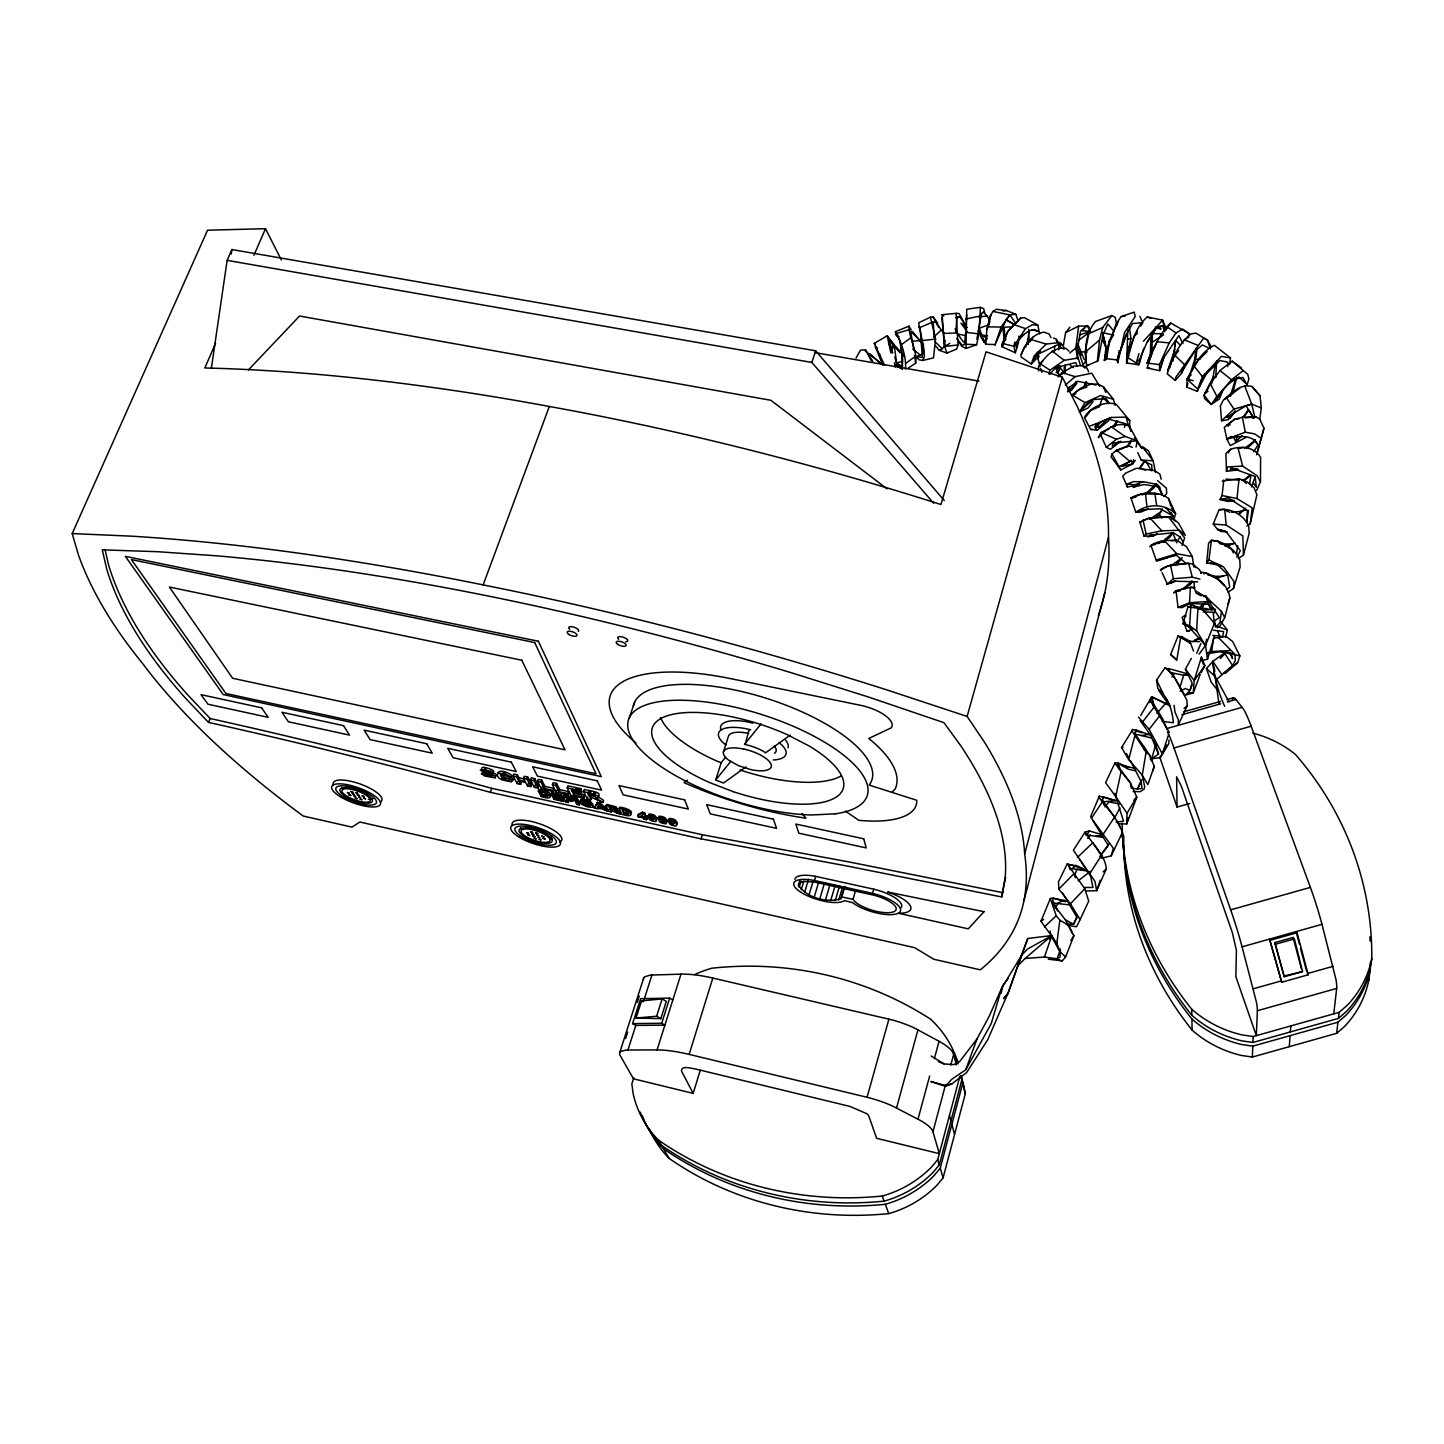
<?xml version="1.0" encoding="UTF-8"?>
<svg xmlns="http://www.w3.org/2000/svg" width="1444" height="1444" viewBox="0 0 1444 1444"><rect width="100%" height="100%" fill="white"/><g stroke="black" fill="none" stroke-linecap="round" stroke-linejoin="round"><path stroke-width="1.5" d="M1204.892 374.104L1197.347 391.378L1187.004 387.245L1187.004 379.249C1194.007 366.758 1200.65 351.686 1214.35 345.315L1230.505 357.895L1229.602 364.538M1117.818 359.52L1117.818 362.661L1116.916 359.917L1126.519 334.106L1132.511 323.51L1141.572 322.824M1028.886 330.911L1028.182 344.502L1028.85 329.25M966.18 324.557L966.668 314.864M1119.136 350.784L1117.818 362.661L1124.551 332.553L1135.237 316.489L1134.154 312.121L1121.031 316.651L1116.122 324.214L1107.891 347.499M1201.137 660.792L1207.509 659.204L1205.487 645.54L1196.625 630.884L1189.621 625.703L1190.975 604.314L1203.321 610.162L1214.422 623.339L1205.487 645.54L1199.061 654.222M1194.062 587.347L1196.155 593.177L1201.227 595.885M1134.641 770.663L1128.089 769.129L1117.873 763.028L1120.075 768.948L1130.471 782.973L1136.789 797.178L1127.024 813.225L1126.771 823.946L1118.883 823.874M902.699 355.08L902.392 366.794L896.056 364.628M1129.587 427.207L1129.749 420.691L1116.266 404.284C1104.498 400.728 1090.617 407.082 1084.354 417.37L1090.599 429.464L1097.223 430.168L1108.757 420.565M1054.445 352.065L1054.625 346.253M1058.669 349.773L1058.849 344.232L1036.287 355.007L1033.399 360.765L1039.445 352.444M980.386 307.319L978.978 333.907L976.631 344.701L966.018 348.437L966.722 309.251L980.386 307.319L983.689 308.655L984.754 312.915M1089.895 330.369L1088.433 326.109L1078.614 326.091L1075.87 347.914L1077.459 358.96M1189.098 377.335L1189.044 378.707L1187.004 379.249L1197.798 389.05L1197.347 391.378M1123.793 835.841A341.975 304.937 14.9 0 0 1192.112 1030.114A106.748 98.95 12.2 0 0 1241.696 1055.51L1252.363 1057.044L1252.796 1046.142L1337.956 1022.19L1345.79 1015.403A107.831 99.78 11.7 0 0 1370.338 968.816A335.08 316.471 -3.3 0 0 1370.338 962.354M1122.782 836.581A346.65 308.294 14.4 0 0 1191.841 1015.258A108.21 100.069 11.5 0 0 1242.129 1040.907L1252.941 1042.46L1253.175 1036.521L1339.13 1012.334L1347.035 1005.493A108.805 100.52 11.3 0 0 1371.8 958.545A338.095 318.745 -3.6 0 0 1295.485 754.508A106.026 96.676 5.6 0 0 1252.76 733.119M1167.42 731.873A38.104 4.332 73.5 0 1 1173.99 747.938L1230.685 909.828A62.453 7.166 73.1 0 1 1242.075 946.813L1256.424 1002.136A35.071 4.025 73 0 1 1257.381 1010.728L1256.316 1035.637L1235.865 976.667L1236.407 950.26L1232.328 932.571L1181.246 785.987L1176.607 776.836L1177.059 807.07L1189.766 803.496M995.439 344.556L985.837 344.268L986.739 330.911L990.746 315.388L986.595 329.683M1168.936 740.032L1168.756 743.822L1160.182 757.703L1151.68 758.75L1155.723 744.815M1140.489 358.491L1138.811 364.79L1126.573 362.967L1127.872 330.026M1194.495 587.961L1190.361 587.347L1176.03 590.632L1178.033 607.437L1189.531 602.726L1190.361 587.347L1194.748 587.455M1256.659 490.346L1260.468 481.7L1260.612 457.387C1254.601 447.062 1241.262 445.582 1230.829 449.21L1225.92 453.452L1226.461 471.322L1238.627 469.805M1216.66 360.982L1215.722 377.516L1213.122 377.173L1206.931 390.385M1196.625 630.884L1197.942 608.231L1187.979 606.913L1182.943 623.7L1191.787 628.194M1188.52 337.661L1188.791 333.383L1182.726 329.142L1176.012 332.932L1169.225 342.914L1159.46 364.574L1159.676 370.657L1147.204 368.039C1151.861 351.867 1158.323 334.755 1170.651 322.987L1188.791 333.383M905.514 369.032C906.345 356.145 901.399 342.661 895.424 331.651L909.088 326.145L911.2 329.9M1228.122 592.239L1233.483 588.52L1233.952 581.445L1223.646 567.041L1208.935 559.947L1211.444 540.327L1218.032 541.265L1231.389 549.117L1233.465 552.908M1018.868 336.109L1018.417 342.788L1015.331 352.787L1001.721 346.56L1007.804 331.434L1020.547 318.149L1024.301 317.59L1037.767 325.026L1039.608 333.781M922.806 360.458L924.359 356.812L924.034 349.647L918.637 322.788L930.405 317.175L935.55 339.105L933.492 357.877L922.806 360.458L919.323 359.881L914.377 355.441M923.474 343.834L922.752 353.942L916.019 356.704L922.391 357.372L920.117 328.329M1017.009 341.65L1016.558 348.04L1014.825 342.066L1013.887 346.271L1015.331 352.787M1116.826 325.405L1115.237 317.427L1111.934 315.514L1102.711 327.517L1099.534 340.062L1097.314 361.686M1289.257 1046.665L1290.088 1035.655M1290.358 1031.937L1290.81 1025.926M1109.335 341.542L1106.7 358.708L1104.371 360.477L1105.978 347.715L1102.674 332.625L1113.595 335.152M1151.807 351.993L1152.511 333.6L1163.25 333.745M1189.73 375.296L1194.838 359.033L1195.831 348.473M1221.57 565.687L1206.679 562.871L1208.592 543.179L1211.444 540.327C1223.393 541.301 1234.746 548.648 1239.782 559.622L1240.125 566.932L1233.483 588.52M1128.45 347.029L1126.573 360.061L1128.54 355.675M942.102 314.666L944.538 346.47L947.047 353.022L956.668 349.087L958.022 344.954L956.145 313.366L942.102 314.666L943.798 316.128M935.495 345.874L939.34 350.35L942.246 348.744L944.538 346.47L945.17 340.279M1114.154 331.578L1107.819 323.925L1102.963 334.9L1098.09 360.82L1086.736 365.729L1084.552 367.985L1082.892 364.177L1084.733 363.076L1086.213 358.69C1084.426 345.928 1086.827 331.362 1095.635 321.434L1111.934 315.514M1150.76 356.975L1151.662 348.221M1189.351 674.709L1183.701 675.232L1170.037 672.489L1168.467 668.518L1188.629 674.077M1246.822 526.013L1250.215 523.793L1252.219 507.873L1236.985 498.577L1239.06 478.668L1222.292 481.087M1234.692 500.978L1227.382 501.429L1220.054 499.389L1222.075 495.509L1223.772 479.968M1333.769 1013.85L1336.675 988.436A35.089 5.018 72.7 0 0 1336.043 979.754L1321.982 924.341A62.453 8.899 72.8 0 0 1310.376 887.374L1251.172 726.224A38.104 5.397 73.4 0 0 1242.815 708.192L1235.378 698.824A44.854 6.281 73.4 0 0 1232.779 698.264M1252.363 1057.044L1336.639 1033.344L1337.956 1022.19M1252.941 1042.46L1338.408 1018.417L1339.13 1012.334M908.186 368.094L915.64 363.256C917.554 350.17 908.745 338.708 909.088 326.145M1193.755 367.588L1196.877 350.802M1003.851 998.598L1007.984 993.671L1017.749 965.837L1025.096 958.473L1044.445 957.011L1057.098 958.816L1060.095 956.993L1059.896 951.686L1056.846 943.311L1059.86 920.243L1056.196 915.749L1050.348 898.529L1052.893 897.915L1065.311 901.742M1236.461 554.496L1237.616 545.886M1198.899 593.448L1206.029 596.913L1221.462 611.335L1219.891 622.671L1215.758 627.31M1259.8 418.959L1261.316 407.894L1260.052 395.818L1251.984 386.45C1239.873 383.49 1231.461 393.291 1223.23 400.313L1220.361 405.999L1221.588 420.782L1228.303 419.662L1235.27 411.323M1077.802 357.625L1077.567 347.697L1080.581 331.145L1087.007 325.568L1090.599 331.434L1082.061 330.676L1087.007 325.568M1102.548 800.193L1103.035 796.763L1115.652 800.644L1102.313 801.907L1091.502 818.225L1114.226 849.559L1111.212 855.823L1101.465 858.277M1207.834 652.58L1211.66 651.551L1213.538 638.284L1226.01 636.371L1232.616 641.497L1239.873 655.901L1237.616 662.67L1225.053 673.59M1336.639 1033.344L1344.382 1026.63A106.748 98.95 12.2 0 0 1368.695 980.44L1370.338 968.816M1371.8 958.545L1370.898 964.881A108.21 100.069 11.5 0 1 1346.259 1011.612L1338.408 1018.417M211.384 368.166L227.141 260.353L231.888 249.541L815.643 350.802L944.286 500.563M231.239 253.982L231.888 249.541M1248.482 510.346L1246.677 522.493L1247.363 510.273L1228.122 497.837L1220.054 499.389L1233.699 500.472M1249.656 483.884L1250.973 475.275L1244.927 479.895M1213.122 377.173L1215.306 363.834M1141.879 732.866L1132.403 729.328L1131.916 730.881L1146.085 752.18L1142.258 775.193L1144.713 786.655L1144.171 789.056L1140.218 791.673L1133.161 791.492M1206.516 639.295L1205.487 645.54L1187.726 625.595M1005.168 340.531L1004.176 327.192L1012.118 326.922M1180.759 636.696L1176.734 660.359L1170.633 654.511L1178.142 635.811L1190.614 643.338L1193.52 651.1M1086.736 365.729L1085.13 352.192L1089.426 330.297M1210.415 348.997L1207.437 340.08L1195.849 333.149L1190.975 333.907C1178.737 343.636 1171.698 359.159 1167.239 373.815L1175.254 380.44L1175.813 377.245L1203.61 338.149L1207.437 340.08L1211.299 346.867M1001.721 896.959L1005.223 877.14A942.463 313.98 22 0 0 961.09 746.205L943.979 722.686L868.205 696.929L791.583 672.814A1008.869 287.5 17.4 0 0 217.286 555.868L157.793 551.716L102.253 549.839L106.748 569.207A1018.146 381.288 15.1 0 0 185.608 698.282L208.514 722.397A1456.148 303.763 17.6 0 1 490.328 792.323L701.044 838.856L848.206 866.238L1001.721 896.959L1005.602 877.194M1118.45 355.495L1118.974 352.517M1069.896 327.174L1065.618 332.643L1063.307 345.639L1063.939 349.376M1152.402 735.736L1136.049 730.068L1135.074 735.285L1137.222 734.527L1151.157 737.938M1222.563 637.237L1223.646 631.551L1213.339 630.198M1221.913 391.613L1216.065 400.114L1216.895 395.746M1127.963 817.719L1126.771 823.946L1136.789 797.178L1133.775 800.211M1132.295 447.333L1128.558 445.745L1116.609 450.149L1111.952 454.03L1120.815 469.914L1132.746 463.813L1133.558 459.625M1136.049 447.062L1137.276 440.781L1129.28 425.98C1116.591 421.287 1106.339 428.669 1098.361 437.604L1101.014 432.442L1109.064 428.832M1086.339 381.938L1085.527 385.981L1086.574 381.884M1187.004 387.245L1187.834 383.274M1127.024 813.225L1115.725 796.583L1121.122 771.565L1114.894 763.1L1117.331 762.793L1129.208 767.486M1020.547 318.149L1007.804 331.434L1001.956 344.954L1004.121 339.737M1002.75 326.795L1004.049 338.528L1002.244 346.813L1004.392 340.441M990.006 322.012L987.245 316.055L983.184 312.012L981.505 313.619L976.866 339.178M1126.88 356.885L1130.995 338.564L1129.226 326.543M1126.573 362.967C1131.428 347.12 1133.847 328.185 1147.258 316.994L1162.655 320.135L1165.813 327.824M1226.461 471.322L1227.436 466.935L1242.634 466.069L1257.092 475.726L1260.468 481.7M1250.215 523.793L1256.912 494.751L1254.06 487.747L1247.544 482.134L1239.06 478.668M1001.107 993.31L1002.948 985.404L1008.327 978.292M1115.652 800.644L1099.371 796.186L1099.028 797.593L1114.624 817.069L1120.363 827.43M1235.216 380.079L1230.324 396.071M1163.936 356.072L1159.676 370.657L1164.008 357.318L1178.882 335.586L1182.853 343.437M1225.523 637.436L1227.4 630.035L1220.685 621.443M1117.999 322.066L1109.263 341.145L1104.371 360.477L1106.934 355.946L1105.003 355.152M1143.865 348.257L1138.811 364.79L1127.8 357.48M1104.389 805.644L1102.205 800.03L1103.035 796.763M1256.713 454.788L1263.951 428.236L1259.818 419.193L1255.702 416.702L1242.4 417.298L1234.801 419.175L1226.714 425.222L1228.375 426.251M1136.049 730.068L1134.912 733.534L1149.623 755.086L1154.243 766.295L1147.836 784.67L1142.258 775.193L1128.685 759.598L1134.894 735.483M1048.976 374.068L1049.987 370.169L1064.228 360.314L1078.163 357.986L1080.473 365.639M1236.822 377.371L1233.736 389.266L1230.089 395.764M1217.418 627.815L1220.198 625.685L1224.674 617.671L1229.837 597.942C1228.321 584.134 1214.747 574.477 1201.823 572.221L1200.65 573.322M649.638 1129.551A104.907 99.492 -33 0 0 669.095 1158.395A323.925 302.067 -16.4 0 0 888.728 1213.61A105.665 102.055 -25.6 0 0 936.777 1185.434L943.094 1177.835L965.296 1093.74L963.491 1084.426A105.665 102.055 -25.6 0 0 961.415 1078.09M1024.085 900.045L1104.822 592.636M1257.128 452.64L1263.951 428.236M1238.338 558.629L1243.446 555.001L1249.15 533.377L1248.735 526.031C1243.663 514.912 1231.19 508.089 1219.133 509.57L1213.249 524.082L1217.166 528.955L1225.757 531.446M633.826 1077.657L631.84 1083.902L633.176 1093.938A106.946 101.044 -32.1 0 0 658.446 1140.11A330.062 306.471 -16.4 0 0 882.266 1196.029A107.74 103.679 -24.8 0 0 931.272 1167.33L937.734 1159.604L959.863 1076.267M640.197 1112.133A106.351 100.593 -32.4 0 0 661.533 1145.399A328.293 305.207 -16.4 0 0 884.125 1201.137A107.127 103.21 -25 0 0 932.878 1172.582L939.286 1164.893L961.848 1079.787L961.126 1076.015M642.165 1115.508A105.99 100.322 -32.5 0 0 663.446 1148.684A327.192 304.413 -16.4 0 0 885.298 1204.278A106.766 102.921 -25.2 0 0 933.853 1175.831L940.261 1168.16L962.715 1083.307L961.271 1075.798M281.381 259.974L265.497 228.694L207.539 230.21L72.2 533.576L78.536 555.254A1104.137 420.114 14.8 0 0 142.848 663.807A1096.61 411.504 14.7 0 0 303.186 816.022L351.975 827.105L359.845 822.033L914.684 947.679L933.763 959.249L980.296 969.826A1006.089 332.77 22.2 0 0 1024.644 854.036L1108.487 537.132A959.719 414.554 23.8 0 0 1077.278 406.522L1062.279 377.227L986.071 351.831L940.946 504.516A1074.787 350.549 17.1 0 0 549.334 406.468A1073.722 349.971 17.2 0 0 204.831 367.967L215.535 343.383M932.896 1131.735A47.038 12.328 16.4 0 0 920.081 1120.309L894.414 1106.97A39.8 10.523 16.5 0 0 867.05 1097.278L689.149 1054.391A61.46 15.974 17.4 0 0 657.11 1049.932L626.353 1049.987L620.721 1051.431A33.952 8.79 17.7 0 0 620.162 1055.492L633.465 1078.794L693.156 1093.397L681.424 1070.852C681.55 1065.004 691.64 1068.56 695.304 1068.939L850.047 1106.447L866.815 1113.703A19.602 5.126 16.6 0 1 868.837 1116.14L876.634 1138.305L939.322 1153.648L932.95 1131.753L945.603 1084.462M950.784 1065.112L953.654 1054.373L956.307 1065.004M917.987 1119.208L929.683 1075.924M934.376 1058.614L939.051 1041.304L915.875 1028.796A39.313 11.39 16.3 0 0 888.89 1019.157L712.813 978.057A60.72 17.328 17.4 0 0 680.99 974.159L650.341 975.079L644.692 976.794A33.537 9.53 17.6 0 0 643.464 979.483M1233.573 437.045L1235.775 441.828L1237.49 435.546M896.507 1108.017L917.933 1029.879M867.068 1097.296L888.89 1019.175M1111.212 855.823L1113.017 849.361M1024.644 854.036A1014.392 339.087 22.3 0 0 984.501 742.216L967.119 716.441L1062.279 377.227M1085.328 354.538L1086.429 350.603M1251.587 486.917L1255.197 476.574L1230.848 467.694L1230.198 469.986L1237.761 468.795M815.752 876.382L814.524 880.515A27.111 8.881 16.9 0 0 800.138 891.778A27.111 8.881 16.9 0 0 844.397 900.587L852.628 902.662A27.292 8.953 16.5 0 0 898.006 913.348A27.292 8.953 16.5 0 0 872.501 893.349L873.692 889.179L815.752 876.382A27.093 8.899 16.9 0 0 794.94 879.378M1173.882 519.75L1175.615 513.721L1168.521 498.415C1157.944 490.653 1142.042 491.718 1130.977 498.036L1135.814 512.223L1146.031 509.407L1160.2 508.757L1173.25 516.049L1171.391 519.641M1247.093 385.043L1248.88 378.906L1247.778 374.357L1232.183 361.18L1219.981 370.53L1210.271 383.508L1204.837 393.58L1208.014 391.216M844.939 886.417L841.022 898.691C826.943 903.276 806.564 897.717 798.388 885.136L801.348 882.085L804.831 881.418L814.651 882.067L869.162 894.197A22.743 7.455 16.5 0 1 895.587 906.814A22.743 7.455 16.5 0 1 879.486 911.958A22.743 7.455 16.5 0 1 853.025 899.359L855.48 890.912M1138.955 353.599L1136.284 362.841L1140.489 358.202M1227.96 604.458L1229.837 597.942M1121.104 836.888L1122.439 832.322L1117.548 821.347M830.715 900.533L835.173 885.407M835.246 900.551L839.542 885.894M838.765 899.937L842.448 887.338M841.022 898.691L844.09 888.186M825.481 899.865L829.939 884.757M814.308 896.832L818.784 881.724M819.885 898.601L824.362 883.493M1018.345 321.416L1015.8 314.269L1009.825 314.882L1001.107 327.048L994.97 345.17M801.258 889.739L803.839 881.093M804.669 892.248L808.55 879.288M809.109 894.666L812.972 881.706M798.388 885.136L799.651 880.93M799.11 887.32L801.005 881.039M1207.509 659.204L1214.458 636.208M511.176 777.468L501.916 774.778A4.206 1.39 19.1 0 0 500.454 775.157L502.223 778.442A4.151 1.372 19.1 0 0 504.516 779.67L506.303 780.193A3.772 1.245 19.1 0 0 508.829 780.211L510.003 777.395L513.631 778.605L511.302 781.908L502.277 779.941A8.231 2.708 19.1 0 1 498.541 777.666C492.837 770.175 508.523 773.876 511.176 777.468L511.898 775.428C508.432 772.757 500.184 768.786 497.494 773.063M513.631 778.605L512.024 779.868M1152.872 770.807L1154.243 766.295M693.156 1093.397L700.25 1070.293M1111.952 454.03L1111.086 456.809L1120.815 469.914M1201.137 672.723L1204.874 665.594L1201.408 657.146L1194.206 680.521L1193.249 692.921L1185.506 695.087L1190 690.413L1192.184 684.709M689.149 1054.391L712.813 978.057M1179.73 687.867L1183.701 675.232L1186.986 674.474M660.829 1018.67L666.298 1001.36L662.128 998.905L641.533 1000.872L636.028 1018.038L660.829 1018.67L656.641 1016.233L636.028 1018.038M669.655 998.093L640.613 998.688L632.616 1023.597L661.695 1023.273L669.655 998.093L672.814 999.97M657.074 1049.914L680.972 974.14M1201.643 379.971L1199.621 386.378L1208.682 369.664M656.641 1016.233L662.128 998.905M790.157 735.177L765.591 752.811L763.1 751.169A25.017 9.079 17.6 0 0 745.14 744.544L749.075 729.906M1025.619 347.192L1028.778 337.264M627.959 1049.95L635.811 1025.439L664.89 1025.132L661.695 1023.273M643.771 1000.548L651.948 974.989M723.462 751.855L728.444 736.296A24.963 9.151 17.6 0 1 742.631 732.415L748.678 733.353M745.97 766.908L723.498 783.045L715.683 780.031L721.206 762.721L725.375 757.504M701.044 838.856L702.344 834.74L849.433 862.032L1002.858 892.663M619.765 1052.532L643.699 978.003M625.595 1038.507L627.635 1032.135M637.183 1002.407L639.223 996.035M1175.001 349.087L1167.654 370.729L1172.564 359.177L1178.629 350.585M1168.665 734.364L1162.33 753.93L1149.099 729.346L1138.414 717.036M510.003 777.395L509.551 778.172A3.772 1.245 19.1 0 1 507.024 778.154L505.238 777.63A4.151 1.372 19.1 0 1 502.945 776.421L501.375 774.598M933.654 503.234L811.853 362.444L815.643 350.802M1211.534 383.707L1213.465 377.786M644.024 819.127L644.024 816.528L644.024 819.127L646.425 819.669L646.912 818.152M646.425 819.669L647.634 816.492L646.028 816.149L644.493 812.683L642.399 812.232L638.32 814.452L638.23 816.871L643.537 818.044M647.544 818.928L647.634 816.492M1021.377 354.267C1024.861 344.159 1032.893 333.961 1043.922 332.138L1049.138 333.997L1050.979 337.571M638.23 816.871L638.32 814.452M637.815 815.968L642.399 812.232M647.147 818.008L645.522 817.665L644.493 812.683M645.522 817.665L646.028 816.149M1027.749 938.492L1017.749 965.837L1027.749 938.492L1051.846 935.531L1044.445 957.011M1129.136 351.271L1134.118 336.272L1137.403 331.181M1169.694 367.985L1174.514 351.054L1172.546 361.361L1175.687 340.585L1180.47 345.17M617.111 813.207L617.617 811.708L620.739 812.394L620.234 813.893L617.111 813.207L610.18 809.651L611.245 811.925L608.646 811.347L606.083 805.896L606.588 804.38L616.101 806.799L617.49 809.073M619.115 808.766C628.826 807.918 638.627 819.867 621.624 814.199L619.115 808.766L619.62 807.25C622.183 807.034 635.595 810.716 630.252 814.217M622.147 810.264C627.328 809.019 632.021 817.575 623.808 813.874L622.653 808.748L626.01 809.524M623.808 813.874L622.653 808.748M1130.038 444.03L1131.302 440.203M607.256 811.041L607.762 809.543L600.018 802.936L597.274 802.341L594.368 808.207L602.726 808.947L607.256 811.041L599.513 804.452L596.769 803.857L594.368 808.207M609.115 807.395L614.639 809.579L609.765 808.784L609.639 805.878L611.66 806.33M609.765 808.784L609.639 805.878M611.245 811.925L611.751 810.409M620.234 813.893L614.657 810.517L615.162 809.001M1183.936 366.866L1181.932 372.859L1175.254 380.44M596.769 803.857L597.274 802.341M597.112 808.802L597.617 807.304M597.942 807.07L598.718 805.427L601.462 807.846L597.942 807.07L598.448 805.553M599.513 804.452L600.018 802.936M629.331 717.83L634.584 702.307M583.575 791.474L598.484 796.059C602.599 791.474 586.011 790.373 584.279 789.417L583.575 791.474L587.203 798.965L590.74 799.741L589.964 796.781L602.942 802.431L603.646 800.373L598.213 796.781M602.726 808.947L603.231 807.431M604.44 810.427L604.946 808.911M587.203 798.965L587.907 796.926M588.665 795.427L587.744 793.514L593.935 794.994L595.271 796.51L588.665 795.427L589.369 793.37L594.044 794.38M581.011 801.871L580.56 799.741A5.993 1.986 18.6 0 1 581.86 799.29L588.592 800.572A4.657 1.552 18.6 0 1 590.777 801.673L591.21 803.983L583.936 801.889A3.448 1.137 18.6 0 0 582.618 802.142L584.315 804.813A3.52 1.173 18.6 0 0 586.426 805.68L588.015 806.023A6.029 2.004 18.6 0 0 590.036 806.077L586.733 804.741L586.787 802.304L592.383 803.532L592.924 807.214L590.849 807.286A9.205 3.05 18.6 0 1 586.86 806.618L581.409 804.2L580.037 801.239M586.733 804.741L587.239 803.225M588.737 803.622L588.683 801.673M590.74 799.741L591.444 797.702M592.924 807.214L592.383 803.532M579.279 804.886L576.589 799.416L577.095 797.918L574.513 797.341L573.99 798.839L576.697 804.308L579.279 804.886L579.784 803.387L577.095 797.918M573.828 794.922L572.835 792.882L581.607 794.796L580.993 793.532L572.203 791.601L571.391 789.94L580.849 792.016L580.921 788.677L567.925 785.843L567.221 787.882L570.94 795.391L584.206 798.315L584.297 795.012L574.532 792.864L573.828 794.922L583.593 797.052L584.206 798.315M580.849 792.016L580.921 788.677M580.993 793.532L581.697 791.474L572.907 789.561L572.203 791.601M581.607 794.796L581.697 791.474M583.593 797.052L584.297 795.012M563.683 801.456L563.738 799.037L556.608 797.467L555.85 795.969L556.084 798.965L563.683 801.456L553.973 799.308L551.193 793.839L551.716 792.341L561.662 795.355L561.156 796.853L554.243 795.337L561.752 798.875L555.326 797.467M568.431 794.85L568.503 791.547L559.767 789.633L556.644 783.424L553.124 782.648L552.42 784.706L556.175 792.16L568.431 794.85L568.503 791.547M568.467 802.503L567.817 798.676L568.467 802.503L565.886 801.925L566.391 800.427M572.636 801.366L566.842 799.254L567.348 797.756L573.16 799.85L572.636 801.366L567.293 800.175M566.842 799.254L566.192 797.954L572.402 799.326L572.456 796.889L563.665 794.958L563.142 796.456L565.886 801.925M572.402 799.326L572.456 796.889M572.185 800.427L572.708 798.929M556.175 792.16L556.879 790.121M553.973 799.308L554.496 797.81M554.857 796.547L555.38 795.048L559.658 795.987M556.084 798.965L556.608 797.467M567.799 793.586L559.063 791.673L559.767 789.633M561.156 796.853L561.193 794.417M561.283 797.954L561.806 796.456L561.752 798.875M563.214 800.536L563.738 799.037M543.233 796.131L541.356 792.503C546.265 791.258 551.464 799.759 543.233 796.131L543.738 794.633L548.106 795.337M553.575 791.601L553.648 788.298L544.929 786.384L541.753 780.175L538.233 779.399L537.529 781.439L541.374 788.911L553.575 791.601L553.648 788.298M559.063 791.673L555.94 785.482L556.644 783.424M1099.353 406.775L1102.656 397.244L1108.848 403.58M1057.098 958.816L1060.022 950.405M1100.238 880.244L1096.628 890.659L1085.653 891.056M534.442 787.395L530.526 779.868L531.248 777.811L534.767 778.587L538.648 786.132L537.944 788.153L534.442 787.395L535.164 785.356M552.944 790.337L544.226 788.424L541.049 782.215L541.753 780.175M538.287 791.005C547.493 790.085 558.16 802.052 541.139 796.492L538.287 791.005L538.811 789.507C542.348 790.626 551.247 790.861 550.85 796.149M541.374 788.911L542.078 786.872M541.139 796.492L541.662 794.994M544.226 788.424L544.929 786.384M520.616 784.363L518.883 781.078L525.724 782.576L527.457 785.861L530.941 786.619L527.006 779.092L527.728 777.053L524.208 776.276L523.504 778.316L525.056 781.294L518.197 779.796L516.627 776.818L517.349 774.778L513.847 774.02L513.125 776.06L517.132 783.587L520.616 784.363L521.338 782.323M527.457 785.861L528.161 783.821M530.941 786.619L531.645 784.597L527.728 777.053M537.944 788.153L534.045 780.626L534.767 778.587M518.197 779.796L518.919 777.756L517.349 774.778M517.132 783.587L517.854 781.565M1025.132 346.109L1020.962 354.791L1021.125 356.975L1031.287 364.014L1034.121 355.946L1046.214 344.087L1059.842 342.481L1063.506 345.838L1059.643 343.69M1129.749 420.691L1126.067 417.081L1111.32 417.478L1096.231 423.688L1094.895 427.46L1097.223 430.168M490.328 792.323L491.754 788.316L702.344 834.74M481.466 769.074C480.996 765.23 489.119 768.731 491.483 769.562A5.234 1.733 19.3 0 1 493.704 771.078L492.982 773.118A5.234 1.733 19.3 0 0 490.761 771.601L483.722 769.562L480.274 770.121L492.151 776.529L485.617 774.977L485.527 772.197M493.397 773.641L489.949 772.955L490.671 770.916M489.949 772.955L483.668 771.024L494.281 775.59L495.472 777.973L484.661 776.006L481.502 773.623L482.819 772.251M952.065 1083.74L946 1085.653L930.82 1081.502L945.279 1086.321L952.065 1083.74L966.668 1072.477L987.696 1039.752L1007.93 993.291L1021.792 955.025L1027.514 949.051L1051.846 935.531L1049.553 939.196M1118.179 356.993L1126.519 334.106M945.279 1086.321L951.74 1079.264L965.711 1069.823L976.992 1038.958L988.996 1016.666L1002.948 985.404M889.125 341.398L892.645 353.058L888.565 342.607L889.739 339.755L903.782 355.477L901.724 356.054M72.2 533.576L131.566 536.175A1099.913 307.518 17.3 0 1 483.144 584.91L549.334 406.468M1197.798 389.05L1202.437 376.685L1221.371 356.379L1230.505 357.895M1149.514 702.596L1151.68 696.82L1170.109 705.863M1200.199 674.492L1193.249 692.921L1189.026 692.831M1069.372 386.992L1067.621 391.631L1074.571 385.223L1075.979 381.523M1213.862 613.357L1215.433 609.224L1203.033 610.289M1169.225 342.914L1157.149 341.759L1151.68 351.181L1147.096 363.22L1150.29 357.859M986.126 337.643L984.339 342.264L978.22 330.802M891.977 350.188L894.107 344.737L887.23 335.766L874.252 343.401L884.504 365.061M1048.272 959.195L1062.261 960.892L1065.636 956.939L1073.885 935.784L1068.668 925.243L1059.86 920.243M1223.176 389.393L1219.332 399.049L1211.209 404.446L1204.585 398.562L1204.079 395.187L1210.271 383.508L1216.913 396.486L1211.209 404.446L1204.079 395.187M1167.546 704.257L1151.68 696.82L1150.218 700.466L1169.315 732.415M1164.73 331.795L1162.745 325.857L1155.705 328.293L1147.023 342.39L1140.399 357.209M1074.589 875.299L1077.043 869.216L1086.321 869.739M208.514 722.397L210.102 718.516L187.233 694.365A1017.316 382.516 15.1 0 1 108.589 565.001L105.123 549.893M1165.633 330.441L1170.651 322.987M1056.846 943.311L1040.962 921.254L1050.348 898.529M888.565 342.607L889.739 339.755M1245.865 509.588L1240.414 511.393L1239.205 514.299L1245.45 508.162M1194.838 359.033L1196.462 355.116M1083.415 387.858L1085.942 381.83M1196.733 653.266L1200.848 643.609M1099.371 796.186L1090.725 816.438L1091.502 818.225M995.963 342.715L1006.089 319.882L1009.825 314.882L1015.71 323.33M253.891 255.317L265.497 228.694M1144.478 461.755L1140.273 468.145M1130.544 760.862L1141.157 781.583L1137.421 789.056L1131.085 788.045M1077.025 916.507L1073.596 924.268L1066.304 923.889M1086.285 835.516L1085.094 832.051C1092.187 844.108 1104.967 854.325 1106.357 868.873L1096.628 890.659L1094.985 881.363L1073.397 850.245L1085.094 832.051L1089.336 830.914L1101.754 834.596M1141.681 779.76L1137.421 789.056L1142.078 788.406L1141.157 781.583M1080.112 919.593L1088.74 901.128L1084.769 888.764L1067.278 863.801L1058.47 881.887L1058.867 889.071L1070.401 903.782L1080.112 919.593L1076.52 926.777L1067.224 925.261M1162.239 721.368L1173.358 722.758C1172.492 710.105 1167.745 696.73 1157.799 688.535L1156.554 680.088L1165.019 667.724L1172.293 673.409L1186.824 700.015L1187.275 705.755L1178.268 724.996L1178.376 719.924L1174.983 712.054L1174.062 705.358M1117.331 420.98L1114.587 426.774L1117.295 421.287M1114.894 763.1L1105.599 782.63L1115.725 796.583M1114.226 849.559L1122.439 832.322M1151.644 353.979L1147.096 363.22L1150.29 354.935L1151.085 333.907M1162.023 361.307L1164.008 357.318M1216.065 400.114C1222.256 390.512 1230.468 378.22 1243.031 377.534L1246.732 384.303L1238.898 376.866M1124.353 427.37L1126.139 423.814L1107.62 418.94L1101.447 421.738L1095.87 427.153L1099.028 427.334L1107.476 419.193M1160.182 757.703L1166.68 744.942M1056.16 372.714L1059.788 365.585M1155.976 517.078L1159.424 514.479L1162.221 508.974M1182.076 545.399L1184.658 537.872L1168.647 517.132L1149.911 517.873L1139.839 522.06L1144.099 536.175L1153.666 535.778L1157.167 533.54M1114.154 818.748L1119.93 807.9M1184.297 366.866L1181.354 372.642L1194.314 351.885L1202.401 344.935L1208.123 347.751M1180.145 691.189L1185.343 688.517L1190 690.413L1192.076 682.868L1185.398 669.204L1191.3 658.428M1056.196 369.574L1058.235 365.873M1236.768 557.167L1240.324 550.706L1226.046 531.572L1217.527 529.533L1221.064 531.482L1227.129 531.843M965.711 1069.823L991.288 1023.489L1001.811 987.84L1021.792 955.025M1216.426 679.637L1232.58 665.485L1235.252 660.648L1235.125 654.619L1218.736 637.851M1200.072 608.989L1204.964 602.545M1068.993 351.181L1066.268 348.564C1053.831 345.892 1044.842 357.534 1038.507 366.451L1038.597 370.946M1089.336 830.914L1086.971 834.993L1102.638 837.358M1056.773 369.935L1058.994 366.108M1193.213 380.656L1187.004 379.249L1197.581 361.054L1207.148 351.578M1015.8 314.269L1006.414 310.514L996.45 309.269L992.931 311.435L989.411 317.445L988.31 326.867L1001.107 327.048M1140.652 715.574L1151.68 696.82L1154.839 708.101M1126.663 447.351L1129.966 441.792M1115.165 405.421L1113.45 399.32L1100.707 395.512L1085.004 402.623L1079.3 412.1L1088.054 407.984L1093.126 401.36M1055.203 908.059L1058.362 902.843L1064.029 900.406L1068 901.363M1178.286 539.731L1180.055 536.861L1173.268 532.764L1149.785 535.219L1152.853 534.894M1203.123 605.866L1205.343 602.256M1128.685 759.598L1121.555 747.595L1131.916 730.881M979.176 317.355L981.505 313.619M1040.113 366.668L1037.947 358.69L1039.084 356.235L1037.64 354.322L1040.528 351.361M1070.888 940.531L1073.885 935.784M1144.171 494.227L1148.395 492.639L1153.233 488.433L1156.247 483.758M1171.986 677.074L1174.243 673.554M1140.706 326.091L1142.89 322.698M1089.967 873.259L1101.555 855.317M1253.663 451.701L1258.067 444.951L1254.728 439.716M496.194 775.951L495.815 774.219L492.693 772.378M1003.436 343.744L1013.887 346.271L1025.511 328.654L1032.153 324.864L1037.767 325.026M1147.023 342.39L1156.752 327.626M1243.898 417.208L1248.753 409.879L1253.843 418.309M1102.981 834.542L1114.624 817.069L1102.205 800.03M1204.874 665.594L1194.206 680.521L1185.398 669.204M1029.626 342.156L1033.399 336.885M1113.035 426.576L1116.898 421.233M1242.652 417.641L1248.464 409.627M1099.877 856.382L1108.92 843.892M1255.071 439.842L1247.038 448.272L1254.674 441.377L1244.439 448.145M1109.263 341.145L1113.107 335.91M1139.28 468.199L1144.316 461.34M1153.233 488.433L1155.705 485.112M1190.055 584.766L1192.563 581.39L1185.073 589.008M1085.744 416.973L1090.653 410.457L1098.667 406.937M1116.609 450.149L1129.93 461.412L1121.573 466.466L1132.746 463.813L1135.309 460.419M1151.68 351.181L1155.579 346.109M1206.679 562.871L1208.935 559.947M1087.693 838.495L1090.4 834.975M976.992 1038.958L959.628 1061.611L953.888 1064.589L944.177 1063.939L938.401 1061.629M1105.021 806.889L1108.92 801.871L1120.183 804.037M1076.881 383.274L1071.484 390.241L1067.838 391.703M1142.944 721.477L1154.279 706.892M1101.086 854.83L1108.36 845.498L1092.946 820.842M1149.099 729.346L1160.001 715.394M1143.431 341.253L1162.655 320.135L1164.604 329.864M1013.887 346.271C1019.482 339.593 1024.861 330.586 1034.337 329.539L1038.272 331.38L1031.882 329.665M1165.651 540.706L1172.925 533.125M1003.815 998.4L1007.93 993.291M715.683 780.031L730.79 761.367M744.472 744.436L761.096 723.877M1169.026 538.016L1172.907 533.215L1176.896 542.854M1235.27 411.504L1229.692 418.363L1227.057 417.19L1246.01 405.782L1251.749 404.158L1261.316 407.894M1149.731 546.716C1156.752 540.002 1167.781 540.218 1176.896 540.399L1186.463 546.608L1192.311 556.572L1193.881 567.077M1049.878 374.357L1055.51 367.715L1075.78 362.57L1077.278 366.469M1088.794 401.703L1082.061 409.392L1093.108 399.609L1106.068 398.634L1109.588 403.49M1216.913 396.486L1231.515 379.79L1242.923 370.819M1156.969 713.3L1165.705 703.3L1169.622 704.239M1198.917 608.447L1203.231 603.538M1163.99 496.537L1166.716 493.487L1166.355 488.09L1157.637 480.708M1218.158 690.81L1211.191 682.146L1206.426 668.572L1212.834 661.406L1225.577 652.183L1220.234 658.338L1224.963 653.789L1232.58 665.485M1205.126 374.971L1219.963 360.477L1227.707 362.191L1227.725 366.65M1235.089 410.962L1230.432 416.089L1227.057 417.19M1204.837 393.58L1206.047 392.263M1221.588 420.782L1233.934 409.085L1251.749 404.158L1254.854 417.316M1002.389 342.986L1006.089 339.087M1187.004 379.249L1191.192 374.826M248.476 369.881L299.54 316.019L770.897 400.295L886.995 488.812M891.959 792.359L895.19 788.947A149.959 55.016 17.6 0 0 868.783 738.462L891.201 727.848A29.62 11.39 16.7 0 0 860.371 705.268L729.96 678.499A149.959 55.016 17.6 0 0 636.046 743.01M1144.099 536.175L1146.121 534.045L1161.77 530.814L1179.495 530.309L1185.325 535.345L1178.575 523.161L1171.806 517.385L1168.647 517.132M1070.401 903.782L1084.769 888.764M1031.287 364.014L1036.305 358.834M1058.145 376.848L1062.243 372.66L1073.596 366.162L1081.448 365.585L1087.043 368.22L1088.722 371.974M1058.867 889.071L1073.939 873.692L1075.455 877.808M1181.463 559.008L1176.878 563.611L1182.167 557.637L1171.481 565.525M1235.775 441.828L1241.966 435.637M1004.049 338.528L1005.782 336.849M1155.218 484.661L1147.818 491.844L1142.078 495.021M1192.888 641.732L1199.639 638.23M1077.459 857.375L1092.801 842.754L1102.999 858.025M1044.463 926.904L1056.196 915.749M933.708 337.12L941.199 330.044L936.362 322.626L933.203 321.777L934.196 337.012M1103.144 871.905L1106.357 868.873M1250.197 474.661L1245.468 478.975L1241.696 480.401M1180.217 590.957L1176.03 590.632L1173.629 592.87L1183.593 588.466L1191.805 581.011M1134.118 336.272L1137.439 333.257M1230.829 449.21L1228.664 451.142L1228.664 452.965M1065.329 385.133L1075.112 376.649L1091.718 373.22L1099.642 386.306M1161.626 511.176L1149.586 519.389M1164.207 540.092L1172.564 532.926M1199.964 579.134L1192.329 577.203L1173.449 578.719L1166.68 584.513L1175.633 581.156M1025.096 958.473L1051.846 935.531M1199.585 609.061L1202.906 606.227M1085.13 352.192L1099.534 340.062M1069.769 353.004L1075.87 347.914M1118.595 441.485L1112.458 446.575L1112.62 443.127L1137.276 440.781L1141.897 448.326M1184.098 708.39L1187.275 705.755M890.858 347.426L894.107 344.737L896.67 363.094L902.392 366.794L901.255 344.773L910.893 337.77M1039.518 363.635L1042.749 360.982M1100.815 435.149L1106.321 447.333L1116.411 439.247L1125.056 436.467L1137.276 440.781L1134.37 437.712M1120.724 441.214L1110.508 449.246L1106.321 447.333M1226.371 589.657L1229.728 587.022L1227.635 574.477L1216.787 564.135L1210.253 562.709M1070.203 869.739L1076.376 865.57L1083.271 868.783L1067.278 863.801M1078.181 880.858L1090.094 871.562M1245.685 437.55L1230.252 445.6L1226.84 439.102L1224.313 427.243L1234.801 419.175L1238.988 418.67M1224.061 672.922L1237.616 662.67M856.003 358.076L860.57 350.116L865.768 349.809L871.183 360.801M1078.524 340.333L1088.884 332.698M1067.874 388.472L1077.621 381.288L1095.996 384.97M1225.234 398.833L1239.8 388.165M1233.14 393.003L1226.497 397.84L1233.934 409.085M687.416 780.157L684.023 782.594A180.085 66.207 17.6 0 0 805.914 818.17L802.052 813.532M905.911 363.22L915.406 356.379M1040.962 921.254L1043.615 919.377M1151.68 758.75L1158.521 754.093L1154.261 739.779M1189.116 631.371L1186.914 631.154L1182.113 617.31L1185.037 615.397L1186.138 616.101M1152.619 342.011L1163.575 334.936M1183.593 588.466L1187.185 586.192M1112.133 426.937L1115.219 425.023M1258.067 444.951L1254.493 440.095C1246.172 434.463 1235.829 436.611 1226.84 439.102L1231.353 436.359M941.885 317.77L944.538 346.47L949.899 343.329M1203.899 573.882L1205.74 572.799L1218.05 579.459L1224.115 585.578M1019.482 336.993L1023.958 334.466M1191.029 602.635L1182.185 607.617L1178.033 607.437M1162.059 569.207L1167.925 565.922L1188.629 563.286L1192.563 564.081L1199.332 569.55L1201.444 573.232M1186.968 338.185L1184.116 339.737L1197.78 345.296M1171.481 508.017L1175.615 513.721C1164.225 503.234 1147.926 503.577 1135.814 512.223L1140.868 512.06L1148.359 508.848M1085.148 366.668L1089.119 364.574M1174.369 581.192L1170.759 583.087L1174.116 581.192L1197.69 581.806M1235.071 543.179L1225.126 546.301L1232.923 543.774L1221.823 544.226M1065.618 332.643L1078.614 326.091M1141.644 521.41L1147.402 518.522L1163.034 516.916L1171.806 517.385L1175.163 521.158M1060.095 374.953L1065.293 372.462M1118.324 466.972L1129.93 461.412M1157.926 543.702L1162.546 541.518M1198.033 638.609L1194.856 640.035L1197.798 639.241M1088.271 333.889L1102.711 327.517M1139.226 484.588L1133.089 487.242L1144.045 484.498L1159.586 487.007L1162.402 495.13L1157.276 485.653M932.427 322.192L918.998 327.932L918.907 326.741M1115.291 451.412L1128.558 445.745M650.901 815.138L651.894 815.102M1107.62 418.94L1111.32 417.478M1164.803 541.121L1151.59 544.893L1155.344 544.605M1134.822 497.187L1130.977 498.036L1141.969 493.83L1158.124 494.209M1133.72 485.834L1127.385 486.989L1127.042 484.083L1133.522 481.646L1143.233 481.7L1157.294 484.426L1159.586 487.007M1226.84 439.102L1245.306 432.189L1254.601 433.886L1261.352 438.435M1089.949 426.034L1096.231 423.688M1143.233 481.7L1135.074 484.733L1127.042 484.083M1192.329 577.203L1188.629 563.286L1170.47 565.127L1163.593 567.673L1160.362 569.911L1161.319 570.831M988.978 324.701L979.285 328.221L984.339 342.264L987.335 338.239L980.981 334.936L987.642 335.947M965.476 341.181L963.365 341.939L955.639 331.091M1242.833 510.761L1246.154 509.57M1155.705 328.293L1162.745 325.857L1159.207 326.398M1086.899 387.028L1078.668 389.88L1072.188 394.97L1085.004 402.623M1231.985 380.169L1237.905 378.111M1252.038 417.93L1255.702 416.702L1245.251 417.93M1215.938 578.322L1226.949 575.019M896.67 363.094L902.626 361.18M1167.456 557.691L1156.572 561.193L1150.922 545.272M1186.914 631.154L1192.69 629.295M1239.62 448.452L1243.374 447.261M1080.094 334.719L1088.505 332.084M1075.78 393.869L1072.188 394.97L1081.682 387.624L1089.949 384.411L1097.711 383.96L1103.36 386.757L1113.45 399.32M1156.337 559.983L1176.824 553.72L1192.311 556.572M1181.752 606.281L1191.101 603.484L1208.592 604.314L1212.094 609.982L1207.13 602.708M897.031 333.257L908.637 329.846M1183.899 711.748L1220.523 701.423M1226.985 699.6L1233.447 697.777M1181.842 714.762L1220.812 703.788M1227.31 701.946L1235.974 699.51M1167.799 728.263L1242.183 707.307M1173.99 747.956L1251.172 726.224M1230.685 909.828L1310.376 887.392M1242.075 946.813L1321.982 924.341M1270.503 940.206L1297.073 932.716L1308.246 974.772L1281.73 982.245L1269.547 939.087L1281.73 982.245M1274.799 942.589L1293.084 937.445L1294.402 938.925L1302.524 971.577L1284.239 976.722L1274.799 942.589L1284.239 976.722M1276.063 944.087L1294.402 938.925M1283.752 976.126L1302.524 971.577M1253.338 988.779L1280.756 981.054M1333.101 966.325L1307.235 973.617L1308.246 974.772M1257.381 1010.728L1336.675 988.436M1121.555 747.595L1123.071 747.18M1213.429 608.068L1209.188 609.242L1195.145 606.661L1190.975 604.314L1191.047 606.155L1187.979 606.913M1130.977 498.036L1136.518 496.519M1160.055 559.424L1176.553 555.308L1185.885 563.341M1220.072 510.039L1223.303 509.335L1229.71 512.259M955.856 317.879L960.061 316.958L966.83 327.626L960.982 323.149L967.39 331.976M965.675 319.052L980.025 316.037M1143.323 510.346L1139.641 511.104L1142.005 510.616M1128.125 339.141L1130.995 338.564M1147.799 536.861L1153.666 535.778M1207.653 653.699L1220.649 651.623L1228.7 652.526M1003.002 311.056L1006.414 310.514M1121.031 316.651L1125.183 316.055M1141.735 735.429L1148.485 734.509M944.538 346.47L958.022 344.954M1226.714 425.222L1230.216 424.843M1095.96 836.076L1101.862 835.426M922.301 340.549L935.55 339.105M1231.57 512.241L1240.414 511.393M1115.995 821.997L1123.54 821.257L1114.768 793.406M979.303 316.796L987.245 316.055M1090.599 429.464L1092.639 429.283M628.772 813.08L624.313 812.358M1211.642 576.373L1223.393 576.192M912.067 341.181L920.171 340.622L923.023 345.441M1189.531 602.726L1207.744 601.498L1211.047 602.689M1195.776 359.43L1199.982 359.159M1170.849 540.76L1176.896 540.399M1211.66 651.551L1230.017 650.54M494.335 776.276L495.472 776.222M1147.204 368.039L1149.641 367.931M930.405 317.175L933.185 317.066L937.716 323.041M943.672 333.402L956.596 333.004M960.061 316.958L956.939 316.994L955.91 332.264L955.278 328.546M491.502 774.706L492.422 774.706M1084.516 887.464L1093 887.464L1090.707 876.436L1079.534 859.324M484.697 768.894L485.599 768.894M1203.231 611.967L1213.14 612.202L1214.639 625.414L1227.4 630.035M1187.239 641.244L1199.603 641.623M966.162 344.25L976.631 344.701M956.145 313.366L959.087 313.547L966.83 327.626M1137.764 452.622L1141.229 460.04L1153.142 460.78L1155.435 472.224M1087.133 352.174L1081.033 351.758L1078.108 349.755L1076.52 345.982M1213.249 524.082L1226.209 525.056L1242.833 535.886L1243.446 555.001M1212.743 635.45L1220.902 636.082M1122.62 765.555L1135.868 768.569M1076.376 865.57L1068.795 864.938L1069.769 868.837M1225.992 479.065L1238.898 480.184M1101.014 432.442L1116.411 439.247M1072.369 868.692L1087.91 871.165M1106.7 358.708L1116.916 359.917M1148.395 363.238L1159.46 364.574M978.978 333.907L965.711 332.3L964.43 344.43L962.3 345.477L956.794 338.528M614.657 810.517C622.851 810.553 607.437 804.525 606.083 805.896M1253.175 1036.521L1242.291 1034.951A108.805 100.52 11.3 0 1 1191.733 1009.212A348.564 309.666 14.2 0 1 1122.114 823.098M1252.796 1046.142L1242.021 1044.59A107.831 99.78 11.7 0 1 1191.914 1019.013A345.477 307.446 14.5 0 1 1122.89 834.199M613.718 808.008L615.144 808.062L614.657 807.196M814.596 352.553L979.014 381.108M227.141 260.353L811.853 362.444M1155.182 327.878L1161.102 328.943L1155.687 326.958M481.502 773.623L484.805 774.219M503.414 772.811L505.635 773.334M588.52 804.507L586.932 804.164A3.52 1.173 18.6 0 1 584.838 803.297L583.123 800.644A3.448 1.137 18.6 0 1 584.459 800.391L585.921 800.608M664.926 822.159L662.273 821.474M1064.029 900.406L1053.344 898.403L1052.712 900.551L1057.766 911.038M1070.798 905.063L1054.77 903.168L1053.885 905.352L1055.943 907.211M958.563 334.196L966.235 335.73M547.745 796.312L543.269 795.337M992.931 311.435L1009.825 314.882M1222.075 495.509L1236.985 498.577M1220.649 651.623L1239.873 655.901M841.852 896.941L853.025 899.359M575.867 788.713L581.553 789.958M588.448 791.456L591.21 792.07M513.125 776.06L516.627 776.818M523.504 778.316L527.006 779.092M530.526 779.868L534.045 780.626M537.529 781.439L541.049 782.215M552.42 784.706L555.94 785.482M567.221 787.882L580.217 790.734M518.919 777.756L524.064 778.894M556.5 794.218L559.947 794.976M568.774 796.908L572.907 797.81M551.193 793.839L560.687 795.915M563.142 796.456L571.932 798.388M573.99 798.839L576.589 799.416M641.894 813.748L643.988 814.199M610.289 807.268L612.202 807.701M586.282 803.821L591.878 805.048M623.772 813.062L627.039 813.784M814.524 880.515L872.501 893.349M1160.777 541.374L1165.091 542.366M1141.41 469.119L1145.507 470.076M543.034 791.258L546.5 792.287M1207.798 574.838L1215.595 576.77M1232.183 361.18L1241.371 367.787M752.829 723.173L749.31 722.253A35.306 13.014 17.6 0 0 720.935 730.141M490.076 774.471L487.368 773.569M662.02 817.322L663.68 818.225M587.365 805.102L582.492 803.099M1058.145 959.719L1062.261 960.892M1030.583 339.394L1046.214 344.087M1182.943 623.7L1189.621 625.703M1062.243 372.66L1075.112 376.649M486.429 770.302L488.632 771.024M504.498 778.533L506.086 779.038M967.119 716.441L886.219 689.691A1101.032 308.023 17.2 0 0 483.144 584.91M593.809 792.666L595.776 793.604M509.281 779.435L512.909 780.644M653.031 819.542L652.183 819.253A4.061 1.354 18.1 0 1 649.962 818.026M939.34 350.35L947.047 353.022M1013.417 324.395L1025.511 328.654M1197.942 608.231L1203.321 610.162M895.424 331.651L896.056 334.755L899.143 336.813M1053.488 338.022L1056.43 339.141L1058.253 343.275M721.206 762.721L716.729 761.006A99.798 36.804 17.6 0 1 660.504 717.524M1147.258 316.994L1150.886 318.402M1232.183 653.374L1235.125 654.619M1181.318 637.941L1186.733 640.306M1141.229 460.04L1151.698 464.787L1152.059 470.6M920.406 355.152L912.77 348.997M966.018 348.437L961.83 346.343L958.094 341.145M616.047 809.398L620.739 812.394M1165.019 667.724L1168.611 669.655M1190.813 641.786L1181.084 636.425L1190.614 643.338M1065.383 919.828L1073.596 924.268L1076.971 917.463L1062.73 893.168M985.837 344.268L981.234 337.499L980.205 333.293M939.051 1041.304L941.073 1042.424A46.461 13.375 16.2 0 1 953.581 1054.355M1006.089 319.882L1014.645 324.756M632.616 1023.597L635.811 1025.439M896.724 366L902.518 369.393M641.533 1000.872L643.121 1001.811M1006.522 319.882L1014.211 324.431M627.328 810.048L628.7 811.203M931.091 1055.997L944.177 1063.939M1196.192 591.21L1208.538 598.917M865.227 351.018L882.067 364.177M613.447 809.001L615.198 810.102M1142.764 447.117L1148.503 450.799L1153.142 460.78L1142.764 447.117L1145.146 449.932M1040.095 363.635L1049.987 370.169M1166.499 326.506L1176.012 332.932M602.942 802.431L595.325 797.792L598.845 797.684L598.484 796.059M845.408 811.131L858.819 820.336A99.78 36.19 17 0 0 916.759 800.283L869.198 785.085A124.924 45.811 17.6 0 0 772.053 700.159A124.924 45.811 17.6 0 0 633.32 706.098M1111.068 426.648L1125.056 436.467M877.537 348.185L875.19 346.452L882.898 365.278M1070.184 365.26L1073.289 367.624M1052.279 351.181L1064.228 360.314M1219.981 370.53L1231.515 379.79M1146.085 752.18L1149.623 755.086L1152.276 761.367L1150.182 759.183M1170.633 654.511L1175.759 658.735M1139.839 522.06L1140.904 522.963M1206.426 668.572L1215.126 676.37L1229.024 701.838M942.246 348.744L934.665 341.325M1140.146 720.502L1150.85 735.664L1158.521 754.093M1065.636 956.939L1059.896 951.686L1050.925 935.351L1050.059 931.037M1243.212 480.563L1246.334 483.523M1096.826 425.222L1099.028 427.334L1097.675 423.652M591.21 803.983L590.253 803.171A4.657 1.552 18.6 0 0 588.069 802.07L581.336 800.806A6.029 2.004 18.6 0 0 580.199 801.203M1174.694 355.134L1184.64 364.809M881.436 364.411L869.974 353.834L868.53 354.538L872.754 361.271M920.171 340.622L910.622 331.272L913.944 350.314M1060.654 375.837L1057.874 373.112L1060.456 367.769L1064.3 373.581M1178.142 635.811L1179.495 637.147M1056.105 340.405L1060.528 344.863M1164.225 540.507L1176.824 553.72M874.252 343.401L875.335 344.538M1192.563 564.081L1195.885 567.654M941.199 330.044L944.015 333.077M1149.911 517.873L1161.77 530.814M899.937 352.589L891.399 343.221L887.23 335.766L890.894 352.968M1297.073 932.716L1296.062 931.633L1299.419 944.214M1050.925 935.351L1053.56 938.239M1165.705 507.656L1173.25 516.049L1170.904 512.458M1251.984 386.45L1260.052 395.818M1158.684 690.485L1170.326 706.856M1121.122 771.565L1130.471 782.973L1130.851 786.691M1168.286 670.106L1175.308 678.752L1184.441 694.763M912.482 331.506L920.225 341.145M1218.032 541.265L1220.306 544.135M1194.116 366.09L1202.437 376.685M1051.647 902.013L1065.618 920.135L1072.441 933.781M933.185 317.066L938.744 327.409M653.554 816.004L654.331 818.983L651.136 816.654M1253.356 483.036L1256.316 487.188L1255.197 476.574M1135.706 439.716L1141.825 448.452M1224.729 706.351C1218.249 692.47 1214.224 676.785 1212.834 661.406L1221.732 674.42M1159.424 514.479L1161.77 517.999M896.056 334.755L899.901 340.567L901.796 348.943M1206.029 596.913L1219.277 617.581L1214.512 620.902L1215.343 625.18M1246.01 405.782L1253.699 418.164M1153.557 703.95L1162.871 719.184L1167.059 729.382M1180.055 536.861L1182.889 541.572M1058.849 344.232L1061.069 347.95M658.446 1140.11L661.533 1145.399M663.446 1148.684L669.095 1158.395M1156.554 680.088L1163.106 693.319M1102.35 337.3L1105.111 344.484M1126.428 753.569L1128.486 757.216M1146.247 461.755L1151.193 470.744M648.916 816.817L648.825 814.145A3.61 1.209 18.1 0 1 650.648 814.073L652.435 814.452A3.628 1.209 18.1 0 1 654.728 815.445L656.966 817.936L656.659 819.867A3.592 1.209 18.1 0 1 656.19 819.993M1081.051 355.368L1078.108 349.755L1082.892 364.177M659.005 819.037L658.933 816.365A3.61 1.209 18 0 1 660.774 816.293L662.561 816.69A3.628 1.209 18 0 1 664.854 817.665L667.092 820.174L666.749 822.087A3.61 1.209 18 0 1 666.28 822.214M669.132 821.257L669.077 818.586A3.61 1.209 18 0 1 670.918 818.513L672.723 818.91A3.628 1.227 18 0 1 675.016 819.903L677.218 822.394L676.875 824.325A3.61 1.209 17.9 0 1 676.388 824.434M538.811 789.507L540.706 793.153M551.716 792.341L553.575 795.987M1221.462 611.335L1224.674 617.671M1130.941 460.167L1132.746 463.813M574.513 797.341L577.203 802.81M671.37 821.113L672.94 823.08L674.889 822.629M1229.783 652.832L1232.58 658.608L1230.703 652.76M1146.464 752.378L1143.774 746.638L1144.677 750.411M1183.827 619.909L1186.481 625.631M1162.185 572.726L1167.384 584.134M1217.545 631.136L1219.277 635.089M1103.36 386.757L1105.797 392.443M1103.144 341.091L1105.978 347.715M1139.894 316.29L1141.771 320.73M1084.336 359.682L1077.657 343.636M1056.16 368.039L1059.156 375.711M1244.746 386.053L1251.749 404.158M1127.385 486.989L1122.728 476.231L1125.652 473.145L1136.338 468.289L1154.46 470.545L1159.893 474.119L1161.229 479.227M882.266 1196.029L884.125 1201.137M885.298 1204.278L888.728 1213.61M660.955 818.08C660.431 820.174 665.81 822.972 664.475 819.596M1159.712 757.035L1177.059 807.07M1134.912 733.534L1136.211 737.379M1168.521 498.415L1170.885 506.104M1040.709 368.581L1041.864 372.39M1205.957 595.578L1207.744 601.498M937.734 1159.604L939.286 1164.893M940.261 1168.16L943.094 1177.835M1129.28 425.98L1130.832 431.377M1126.067 417.081L1128.757 426.756M1103.595 337.12L1105.599 344.376M894.811 356.993L897.103 365.512M949.466 1115.472L950.928 1120.977M951.849 1124.371L954.556 1134.442M1300.539 948.419L1306.676 971.505M1293.084 937.445L1301.459 968.906M1237.923 447.55L1242.634 466.069M1201.408 657.146L1203.195 664.15M960.91 1075.979L961.848 1079.787M962.715 1083.307L965.296 1093.74M1117.873 763.028L1119.317 769.219M1170.47 565.127L1173.449 578.719M1143.034 520.039L1146.121 534.045M894.432 362.751L895.316 366.957M1214.025 667.254L1214.837 671.153M1242.4 417.298L1245.306 432.189M1167.167 700.141L1167.889 703.968M1219.007 703.986L1215.126 676.37M1151.68 696.82L1153.305 706.333M1154.785 493.216L1156.68 505.274M899.901 340.567L901.742 354.267M1077.062 343.907L1077.567 347.697M914.792 356.794L915.64 363.256M1145.417 493.361L1146.951 506.465M1212.834 661.406L1214.603 676.604M1224.656 509.227L1226.209 525.056M1193.989 581.914L1194.441 588.159M1037.64 354.322L1037.947 358.69M1174.73 342.481L1174.911 346.885M1037.315 352.246L1037.478 356.127M879.595 353.87L879.739 357.589M1060.239 948.943L1060.383 952.408M1064.192 367.372L1064.3 373.039M1191.733 1009.212L1191.841 1015.258M1191.914 1019.013L1192.112 1030.114M1065.275 364.935L1065.347 371.018M1106.104 346.181L1106.104 352.643M958.04 1062.712A107.74 103.679 -24.8 0 0 930.514 1019.103A360.188 345.062 -56.8 0 0 711.82 968.22A106.946 101.044 -32.1 0 0 694.672 974.574M953.491 1053.615A107.127 103.21 -25 0 1 957.932 1063.957M841.094 775.951A99.798 36.804 17.6 0 1 740.014 769.977M551.283 836.924A15.27 4.855 18.8 0 1 550.146 837.845M873.692 889.179A27.255 8.989 16.5 0 1 901.255 907.572M512.169 825.066A26.172 8.321 18.8 0 1 541.157 824.325A26.172 8.321 18.8 0 1 559.55 842.195M552.402 838.531A17.454 5.541 18.8 0 1 550.272 839.217M521.753 829.47A17.454 5.541 18.8 0 1 520.544 827.647M569.694 629.295A5.234 2.004 19.2 0 1 570.055 626.696A5.234 2.004 19.2 0 1 576.427 628.248A5.234 2.004 19.2 0 1 578.268 631.371M618.682 639.277A5.253 2.022 18.8 0 1 619.819 636.623A5.253 2.022 18.8 0 1 626.822 639.114A5.253 2.022 18.8 0 1 625.685 641.75M1108.487 537.132A952.535 407.388 23.6 0 1 1098.379 615.541M210.102 718.516A1455.444 304.955 17.6 0 1 491.754 788.316M779.002 742.595A35.342 12.96 17.6 0 1 773.19 759.959M725.917 745.032A35.342 12.96 17.6 0 1 721.35 729.78A35.342 12.96 17.6 0 1 750.736 729.78M774.309 745.97A24.963 9.151 17.6 0 1 774.489 753.317M373.075 798.388A17.238 5.325 19.9 0 1 368.455 799.326M343.094 789.507A17.238 5.325 19.9 0 1 341.65 787.648M785.608 740.176A35.306 13.014 17.6 0 1 788.009 747.793M333.456 785.121A25.866 7.996 19.9 0 1 360.242 784.02A25.866 7.996 19.9 0 1 380.332 802.034M502.999 777.919A8.213 2.726 19.1 0 1 501.573 777.215M672.381 823.694A4.079 1.372 17.9 0 1 670.178 822.466M1232.328 699.438A44.854 6.281 73.4 0 1 1232.526 698.77M1369.851 936.903A336.235 317.337 -3.4 0 1 1370.176 941.181M1368.659 971.902A331.687 313.889 -3 0 1 1368.695 980.44M647.923 815.932L649.475 819.542A4.061 1.354 18.1 0 0 651.677 820.77L654.331 821.456A3.592 1.191 18.1 0 0 656.154 821.401L656.46 819.47L654.222 816.961A3.628 1.209 18.1 0 0 651.93 815.986L650.143 815.589A3.61 1.209 18.1 0 0 648.32 815.661L647.923 815.932M658.049 818.152L659.565 821.762A4.079 1.354 18 0 0 661.767 822.99L664.439 823.676A3.61 1.209 18 0 0 666.262 823.621L666.587 821.69L664.366 819.199A3.628 1.209 18 0 0 662.074 818.207L660.269 817.809A3.61 1.209 18 0 0 658.446 817.882L658.049 818.152M668.193 820.391L669.673 823.982A4.079 1.354 17.9 0 0 671.875 825.21L674.547 825.914A3.61 1.209 17.9 0 0 676.388 825.842L676.731 823.91L674.529 821.419A3.628 1.209 18 0 0 672.218 820.445L670.431 820.048A3.61 1.209 18 0 0 668.59 820.12L668.193 820.391M650.414 816.654C651.587 824.289 657.201 817.304 650.414 816.654M660.522 818.892C661.659 826.509 667.327 819.524 660.522 818.892M670.666 821.113C671.749 828.73 677.471 821.744 670.666 821.113M347.408 792.557L349.394 793.334L347.535 792.521M348.834 794.705L350.82 795.482L348.834 794.705M350.892 791.511L352.877 792.287L350.892 791.511M352.318 793.659L354.303 794.435L352.318 793.659M355.802 792.612L357.787 793.388L355.91 792.557M353.726 795.806L355.711 796.583L353.852 795.77M357.209 794.76L359.195 795.536L357.209 794.76M355.152 797.936L357.119 798.712L355.152 797.936M358.617 796.908L360.603 797.684L358.617 796.908M360.043 799.037L362.011 799.814L360.152 799.001M362.119 795.861L364.105 796.637L362.245 795.806M363.527 798.009L365.512 798.785L363.527 798.009M984.014 911.687L968.256 928.853L898.529 913.258A29.801 9.819 16.4 0 0 910.316 905.857A29.801 9.819 16.4 0 0 887.645 892.031L984.014 911.687M526.735 832.719L528.721 833.495L526.861 832.683M530.652 831.726L532.656 832.52L530.652 831.726M527.89 834.831L529.876 835.607L528.017 834.794M531.807 833.856L533.793 834.632L531.807 833.856M532.944 835.968L534.93 836.744L532.944 835.968M535.742 832.863L537.746 833.657L535.742 832.863M534.081 838.08L536.067 838.856L534.081 838.08M536.879 834.993L538.865 835.769L537.006 834.939M538.016 837.105L540.002 837.881L538.143 837.051M539.135 839.199L541.139 839.993L539.28 839.163M541.951 836.13L543.955 836.906L541.951 836.13M543.088 838.242L545.074 839.018L543.088 838.242M642.291 815.264L640.143 816.474L643.121 817.123L642.291 815.264M835.137 813.838L811.456 814.994A125.249 45.269 17.6 0 1 628.591 730.826A125.249 45.269 17.6 0 1 785.807 723.191A125.249 45.269 17.6 0 1 835.137 813.838M346.578 787.864L345.188 787.756A17.256 5.307 19.9 0 0 347.282 797.305A17.256 5.307 19.9 0 0 371.668 802.214A17.256 5.307 19.9 0 0 357.011 790.121L345.856 786.781L346.578 787.864M526.681 828.116L525.201 827.972A17.472 5.523 18.8 0 0 525.742 837.339A17.472 5.523 18.8 0 0 551.085 842.448A17.472 5.523 18.8 0 0 537.493 830.462L526.103 827.051L526.681 828.116M743.714 749.021L737.649 748.082A25.035 9.043 17.6 0 0 728.66 760.176L738.624 765.735L750.898 769.616A25.035 9.043 17.6 0 0 766.204 758.623L761.692 755.663A25.035 9.043 17.6 0 0 743.714 749.021M538.377 641.226L125.339 556.337L223.224 694.564L601.264 776.619L538.377 641.226M534.677 642.544L131.404 559.586L225.914 693.499L596.029 773.785L534.677 642.544M521.789 660.233L169.381 587.058L232.628 678.265L565.001 749.815L521.789 660.233M261.617 707.831L201.041 694.654L207.954 704.203L268.151 717.343L261.617 707.831M343.528 725.646L281.977 712.271L288.385 721.765L349.538 735.122L343.528 725.646M426.738 743.75L364.195 730.159L370.079 739.599L432.225 753.172L426.738 743.75M511.302 762.143L447.748 748.335L453.091 757.721L516.23 771.511L511.302 762.143M597.238 780.843L532.656 766.8L537.457 776.132L601.606 790.139L597.238 780.843M684.6 799.85L618.953 785.572L623.176 794.85L688.373 809.091L684.6 799.85M773.406 819.163L706.676 804.651L710.286 813.874L776.565 828.351L773.406 819.163M863.711 838.802L795.843 824.055L798.857 833.206L866.238 847.917L863.711 838.802M538.052 831.401L534.226 830.192A15.288 4.837 18.8 0 0 523.053 834.433A15.288 4.837 18.8 0 0 547.565 842.159A15.288 4.837 18.8 0 0 538.052 831.401M357.697 791.077L353.942 789.904A15.09 4.657 19.9 0 0 344.286 794.362A15.09 4.657 19.9 0 0 368.364 801.962A15.09 4.657 19.9 0 0 357.697 791.077M733.173 791.637L709.798 782.648A100.177 36.19 17.6 0 1 659.746 719.202A100.177 36.19 17.6 0 1 787.251 734.671L809.163 745.988A100.177 36.19 17.6 0 1 835.39 797.593A100.177 36.19 17.6 0 1 733.173 791.637M519.515 837.394A26.191 8.285 18.8 0 0 560.164 844.559A26.191 8.285 18.8 0 0 527.132 824.867A26.191 8.285 18.8 0 0 519.515 837.394M521.699 836.816A21.822 6.913 18.8 0 0 555.94 843.278A21.822 6.913 18.8 0 0 529.172 826.798A21.822 6.913 18.8 0 0 521.699 836.816M568.99 634.494A5.234 2.004 19.2 0 0 577.022 635.522A5.234 2.004 19.2 0 0 570.236 631.281A5.234 2.004 19.2 0 0 568.99 634.494M617.996 644.511A5.271 2.022 18.8 0 0 626.136 645.54A5.271 2.022 18.8 0 0 619.404 641.298A5.271 2.022 18.8 0 0 617.996 644.511M341.524 797.449A25.884 7.96 19.9 0 0 380.458 804.254A25.884 7.96 19.9 0 0 346.452 784.543A25.884 7.96 19.9 0 0 341.524 797.449M343.437 796.817A21.57 6.642 19.9 0 0 376.324 803.008A21.57 6.642 19.9 0 0 348.672 786.493A21.57 6.642 19.9 0 0 343.437 796.817"/></g></svg>
